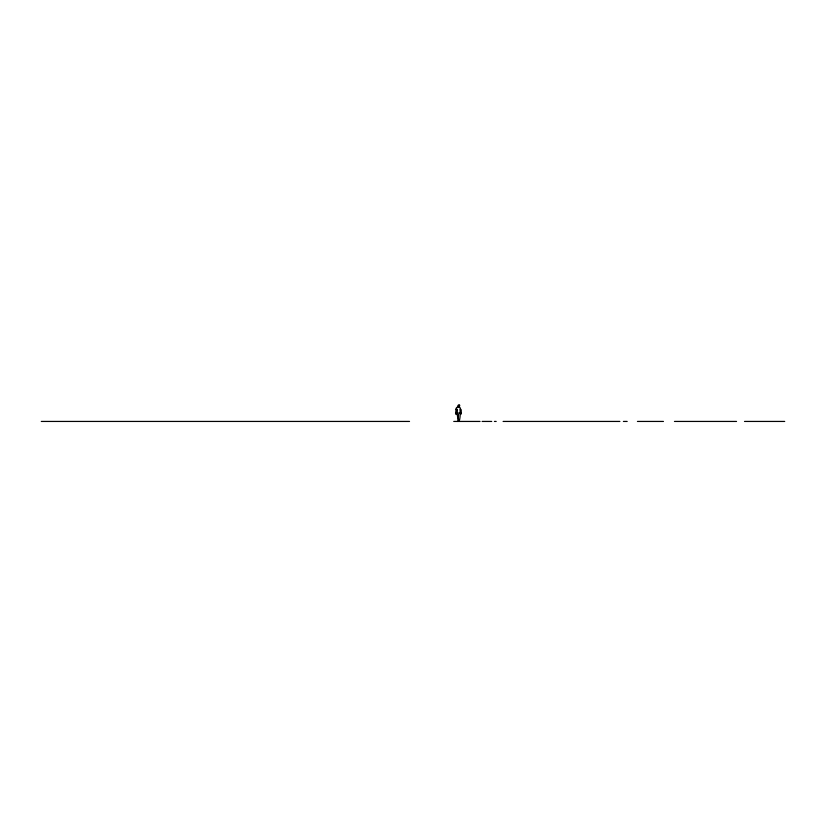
<?xml version="1.0" encoding="UTF-8"?>
<svg xmlns="http://www.w3.org/2000/svg" width="826" height="826" viewBox="0 0 826 826"><rect width="100%" height="100%" fill="white"/><g stroke="black" fill="none" stroke-linecap="round" stroke-linejoin="round"><path stroke-width="1.24" d="M459.979 409.076L460.247 412.979L456.985 413.165L458.296 420.93M455.838 413.723L456.468 414.291L456.923 408.942M456.406 414.26L455.653 413.692L455.983 409.345M460.165 412.979C460.516 419.546 457.728 427.321 458.533 414.363M458.017 421.436L458.781 420.465L459.442 420.888M457.934 406.495C457.965 409.469 461.104 404.864 459.008 404.657C456.757 406.041 458.213 406.454 459.504 405.442M461.022 413.785C459.142 415.705 462.901 405.576 457.903 407.394M458.533 421.415L458.688 420.733L459.411 420.95M455.529 413.186L456.282 413.062M460.671 414.373L461.197 413.361L460.547 413.176M456.985 413.165L456.964 409.727M457.78 407.022L456.561 407.559L455.807 409.262L456.933 409.727M459.235 407.146L458.482 406.867M461.145 413.134L460.918 409.572M41.3 421.436L409.52 421.436M453.742 421.436L480.04 421.436M482.136 421.436L491.707 421.436M494.413 421.436L496.189 421.436M503.106 421.436L619.872 421.436M623.403 421.436L627.171 421.436M637.445 421.436L663.443 421.436M674.46 421.436L736.534 421.436M744.505 421.436L784.7 421.436M459.432 420.733L458.729 420.351L458.461 420.981"/></g></svg>
